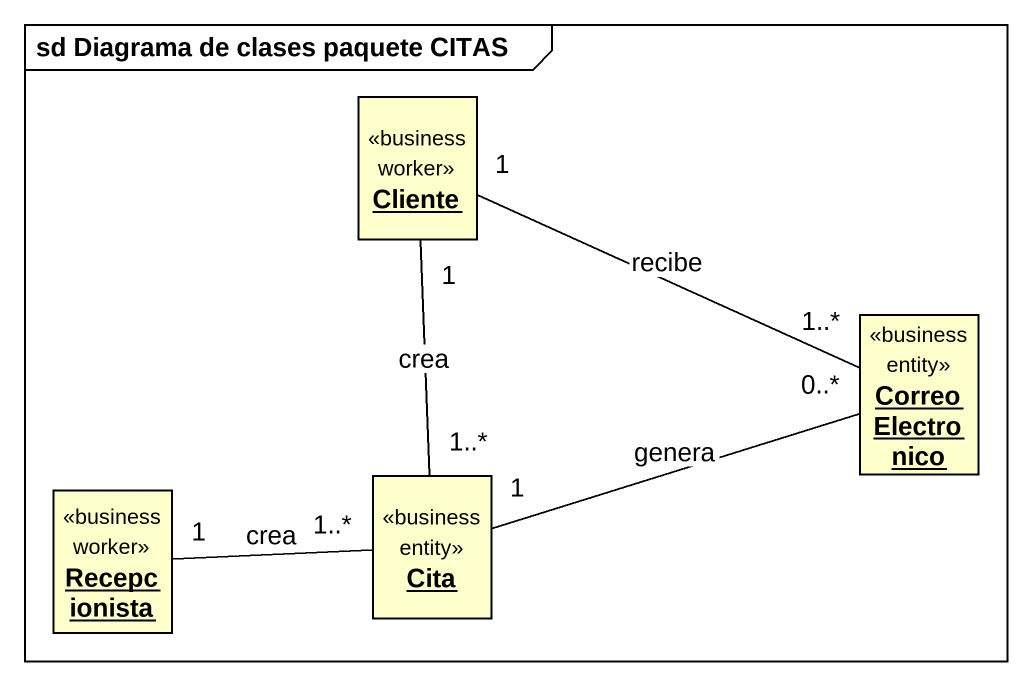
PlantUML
@startuml
mainframe sd Diagrama de clases paquete CITAS
hide circle
hide empty members
object Cliente <<business worker>>
object "Correo Electronico" as Correo_Electronico <<business entity>>
object Recepcionista <<business worker>>
object Cita <<business entity>>
Cliente "1" -- "1..*" Cita : crea
Correo_Electronico "1..*" -left- "1" Cliente : recibe
Recepcionista "1" -right- "1..*" Cita : crea
Cita "1" -right- "0..*" Correo_Electronico : genera
@enduml
